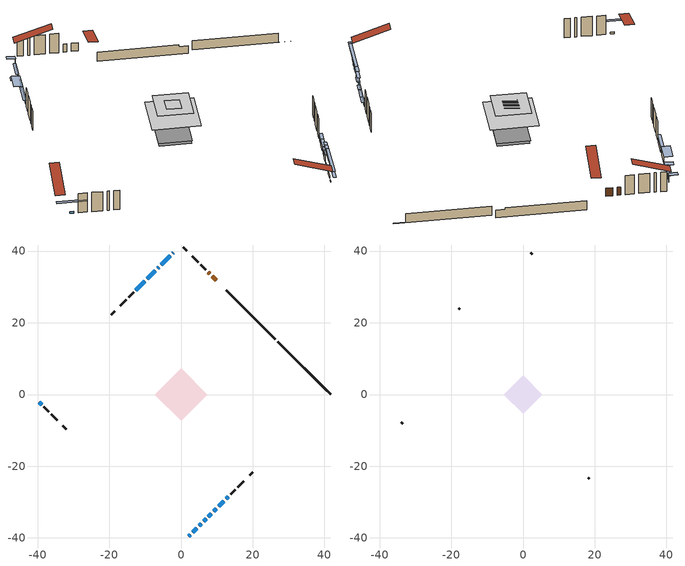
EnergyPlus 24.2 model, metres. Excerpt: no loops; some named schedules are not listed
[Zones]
conditioned space
 floor outside (Floor1 construction): -0.63,0 0,0.63 0.63,0 0,-0.63 z1.31
 floor outside (Floor2 construction): -1.37,0 0,1.37 1.37,0 0,-1.37 z1.31
 floor adiabatic (AdiabaticFloorConstruction): -7.37,0 0,7.37 7.37,0 0,-7.37 z3.75
 floor foundation (Slab1 construction): -5.07,0 0,5.07 5.07,0 0,-5.07 z-1
 floor foundation (Slab1 construction 1): -4.88,0 0,4.88 4.88,0 0,-4.88 z-1.71
 wall outside (AdiabaticWallConstruction 1): 9.8,31.89 8.73,32.96 / 8.07,33.62 7.54,34.15 z1.31:3.34
 wall outside (AdiabaticWallConstruction): -2.16,39.53 -2.36,39.33 / 7.66,-34.03 8.45,-33.24 z1.31:2.94; 2.16,-39.53 2.56,-39.13 / -6.15,35.54 -6.55,35.14 z1.31:1.59; -3.02,38.67 -5.49,36.2 / 5.11,-36.58 5.72,-35.98 z1.31:2.01; 3.21,-38.48 4.45,-37.24 z1.31:2.02; -39.53,-2.16 -38.9,-2.8 / 6.37,-35.32 7,-34.69 z1.31:1.76; -7.2,34.49 -9.45,32.24 z1.31:2.81; 9.1,-32.59 9.81,-31.88 z1.31:2.31; -10.1,31.59 -12.57,29.12 z1.31:2.17; 10.47,-31.22 11.92,-29.78 z1.31:2.32; 12.57,-29.12 13.15,-28.54 z1.31:2.11
 wall outside (Wall1 construction): 13.81,-27.88 15.16,-26.53 / -38.24,-3.45 -36.89,-4.8 / -13.23,28.46 -14.58,27.11 / 6.88,34.81 5.53,36.16 z1.31:6.19
 wall outside (Wall2 construction): 15.82,-25.88 17.49,-24.2 / -36.23,-5.46 -34.55,-7.14 / -15.24,26.45 -16.92,24.77 / 4.88,36.82 3.2,38.49 z1.31:6.19
 wall outside (Wall5 construction): 19.12,-22.57 20.03,-21.66 / -32.93,-8.76 -32.01,-9.68 / -18.54,23.15 -19.46,22.23 / 1.57,40.12 0.66,41.03 z1.31:6.19
 wall foundation (FoundationWall1 construction): 26.95,14.75,-1 26.95,14.75,1.31 39.83,1.86,1.31 39.83,1.86,-0.9 41.69,0,-0.9 41.69,0,-1
 wall foundation (FoundationWall2 construction): 12.62,29.07,-1.71 12.62,29.07,0.59 24.92,16.77,0.59 24.92,16.77,0.18 26.29,15.4,0.18 26.29,15.4,-1.71
 window (WindowConstruction 5): -2.16,39.53 -2.36,39.33 z1.31:2.93
 window (WindowConstruction 13): 2.16,-39.53 2.56,-39.13 z1.31:1.59
 window (WindowConstruction 8): -3.02,38.67 -5.49,36.2 z1.31:2.01
 window (WindowConstruction 9): 3.22,-38.48 4.45,-37.24 z1.31:2.01
 window (WindowConstruction 10): 5.11,-36.58 5.71,-35.98 z1.31:2.01
 window (WindowConstruction 11): -39.53,-2.16 -38.9,-2.79 z1.31:1.76
 window (WindowConstruction 12): 6.37,-35.32 7,-34.69 z1.31:1.76
 window (WindowConstruction 6): -6.15,35.54 -6.54,35.15 z1.31:1.59
 window (WindowConstruction 7): 7.66,-34.03 8.45,-33.25 z1.31:2.93
 window (WindowConstruction): -7.2,34.49 -9.45,32.24 z1.31:2.81
 window (WindowConstruction 1): 9.1,-32.59 9.81,-31.88 z1.31:2.31
 window (WindowConstruction 2): -10.1,31.59 -12.57,29.12 z1.31:2.17
 window (WindowConstruction 3): 10.47,-31.22 11.92,-29.78 z1.31:2.32
 window (WindowConstruction 4): 12.57,-29.12 13.15,-28.54 z1.31:2.11
 door (Door): 9.8,31.89 8.73,32.96 z1.31:3.34
 door (Door 1): 8.07,33.62 7.54,34.15 z1.31:3.34
 ceiling adiabatic (AdiabaticFloorConstruction): 0,-7.37 7.37,0 0,7.37 -7.37,0 z3.75
attic - vented
 floor to conditioned space (Floor3 construction Reversed): -2.24,0 0,2.24 2.24,0 0,-2.24 z6.19
 floor to conditioned space (Floor4 construction Reversed): -5.43,0 0,5.43 5.43,0 0,-5.43 z6.19
 wall outside (Wall3 construction): 18.15,-23.54 18.46,-23.23 / -33.9,-7.79 -33.59,-8.1 / -17.57,24.12 -17.88,23.81 / 2.54,39.15 2.23,39.46 z1.31:6.19
 roof outside (Roof1 construction): 1.51,-40.18,6.19 -4.21,-34.46,8.88 -5.72,-35.97,8.88 0,-41.69,6.19; -40.18,-1.51,6.19 -34.46,4.21,8.88 -35.97,5.72,8.88 -41.69,0,6.19; -1.51,40.18,6.19 4.21,34.46,8.88 5.72,35.97,8.88 0,41.69,6.19; 10.45,31.24,6.19 4.73,25.51,8.88 6.24,24.01,8.88 11.96,29.73,6.19
shading: -2.6,39.09 -1.92,39.77 -3.25,41.1 -3.93,40.42 z3.28; 4.88,-36.81 -0.15,-41.85 0.28,-42.28 5.31,-37.24 z4.87; -5.69,36 -2.82,38.87 -3.23,39.28 -6.1,36.41 z2.29; 6.84,-34.85 0.83,-40.86 1.26,-41.29 7.27,-35.29 z5.39; 7.95,-33.74 2.87,-38.82 3.31,-39.25 8.38,-34.17 z5.17; -36.92,-4.77 -41.51,-0.18 -41.94,-0.62 -37.35,-5.21 z4.56; 9.13,-32.56 4.24,-37.45 4.67,-37.88 9.56,-32.99 z4.77; -6.79,34.9 -5.91,35.78 -7.24,37.11 -8.12,36.23 z1.93; 8.68,-33.01 7.42,-34.27 7.86,-34.7 9.11,-33.44 z3.26; -9.69,32 -6.96,34.73 -8.29,36.06 -11.02,33.33 z3.15; 10.04,-31.65 8.87,-32.82 9.3,-33.25 10.47,-32.08 z2.64; -13.06,28.63 -9.62,32.07 -10.05,32.5 -13.49,29.06 z2.86; 12.16,-29.53 10.22,-31.47 10.65,-31.9 12.59,-29.96 z2.67; 13.58,-28.11 12.14,-29.55 12.57,-29.98 14.01,-28.54 z2.72
[Building]
Building 1: Terrain=Suburbs
[Site:Location]
Lethbridge CDA_AB: Latitude {deg}=49.7; Longitude {deg}=-112.77; Time Zone {hr}=-7; Elevation {m}=910; Keep Site Location Information=Yes
[Site:GroundTemperature:Shallow]
2.17017, 0.159738, -0.00126401, 0.952787, 4.78277, 8.59492, 11.8998, 13.9934, 14.1713, 12.4685, 9.24786, 5.55266
[Site:WaterMainsTemperature]
Calculation Method=Schedule; Temperature Schedule=mains temperature schedule
[Material] Roughness=Rough; Thermal Absorptance=0.9
Name | Thickness {m} | Conductivity {W/m-K} | Density {kg/m3} | Specific Heat {J/kg-K} | Solar Absorptance | Visible Absorptance
asphalt or fiberglass shingles | 0.00635 | 0.162714 | 1121.4 | 1465.45 | 0.4 | 0.4
ceiling loosefill ins | 0.0846667 | 0.0480833 | 16.02 | 1046.75 | 0.7 | 0.7
ceiling stud and cavity | 0.1397 | 0.0941129 | 65.682 | 1177.47 | 0.7 | 0.7
ceiling stud and cavity 1 | 0.1397 | 0.0932282 | 65.682 | 1177.47 | 0.7 | 0.7
concrete 4.0 in. | 0.1016 | 1.803125 | 2242.8 | 837.4 | 0.7 | 0.7
concrete 8.0 in. | 0.2032 | 1.803125 | 2242.8 | 837.4 | 0.7 | 0.7
door material | 0.04445 | 0.327969 | 512.64 | 1214.23 | 0.7 | 0.7
exterior vertical ins | 0.0454343 | 0.029427 | 32.04 | 1214.23 | 0.7 | 0.7
floor covering | 0.0127 | 0.0433444 | 54.468 | 1339.84 | 0.6 | 0.6
floor rigid ins; wall rigid ins | 0.051816 | 0.029427 | 32.04 | 1214.23 | 0.7 | 0.7
floor rigid ins 1; wall rigid ins 1 | 0.512978 | 0.029427 | 32.04 | 1214.23 | 0.7 | 0.7
floor stud and cavity | 0.1397 | 0.719962 | 92.3553 | 1139.71 | 0.7 | 0.7
floor stud and cavity 1 | 0.1397 | 0.252509 | 92.3553 | 1139.71 | 0.7 | 0.7
floor stud and cavity 2 | 0.1397 | 1.75129 | 37.0049 | 1207.88 | 0.7 | 0.7
furniture material conditioned space 1 | 0.1524 | 0.115458 | 640.8 | 1214.23 | 0.6 | 0.6
gypsum board | 0.0127 | 0.160291 | 801 | 837.4 | 0.6 | 0.6
gypsum board 1 | 0.0127 | 0.160291 | 801 | 837.4 | 0.7 | 0.7
osb sheathing 0.5 in. | 0.0127 | 0.115458 | 512.64 | 1214.23 | 0.7 | 0.7
osb sheathing 0.75 in. | 0.01905 | 0.115458 | 512.64 | 1214.23 | 0.7 | 0.7
wall stud and cavity | 0.1397 | 0.208241 | 139.0536 | 1170.24 | 0.7 | 0.7
wall stud and cavity 1 | 0.1397 | 0.221002 | 139.0536 | 1170.24 | 0.7 | 0.7
wall stud and cavity 2 | 0.0889 | 6.9971 | 50.32683 | 1063.81 | 0.6 | 0.6
wall stud and cavity 3 | 0.1397 | 0.197623 | 139.0536 | 1170.24 | 0.7 | 0.7
wall stud and cavity 4 | 0.0889 | 0.380278 | 52.3479 | 1209.89 | 0.7 | 0.7
wall stud and cavity 5 | 0.0889 | 0.391764 | 83.0341 | 1211.67 | 0.7 | 0.7
wood siding | 0.0254 | 0.102417 | 544.68 | 1172.36 | 0.4 | 0.4
wood siding 1 | 0.00254 | 0.102417 | 544.68 | 1172.36 | 0.4 | 0.4
wood siding 2; wood siding 3 | 0.0254 | 0.102417 | 544.68 | 1172.36 | 0.7 | 0.7
[WindowMaterial:SimpleGlazingSystem]
Name | U-Factor {W/m2-K} | Solar Heat Gain Coefficient
WindowMaterial | 2.64708 | 0.7
WindowMaterial 1 | 2.66525 | 0.57
WindowMaterial 10 | 2.90941 | 0.57
WindowMaterial 2 | 2.66412 | 0.59
WindowMaterial 3 | 2.72998 | 0.61
WindowMaterial 4 | 2.66639 | 0.53
WindowMaterial 5 | 3.08145 | 0.52
WindowMaterial 6 | 3.07691 | 0.47
WindowMaterial 7 | 2.765186 | 0.62
WindowMaterial 8 | 2.665821 | 0.57
WindowMaterial 9 | 2.66696 | 0.52
[Construction]
AdiabaticFloorConstruction: floor stud and cavity 2, floor rigid ins 1, osb sheathing 0.75 in., floor covering
AdiabaticWallConstruction: wood siding 2, wall rigid ins 1, wall stud and cavity 4, gypsum board
AdiabaticWallConstruction 1: wood siding 3, wall rigid ins 1, wall stud and cavity 4, gypsum board
Door; Door 1: door material
Floor1 construction: floor stud and cavity, floor rigid ins, osb sheathing 0.75 in., floor covering
Floor2 construction: floor stud and cavity 1, floor rigid ins, osb sheathing 0.75 in., floor covering
Floor3 construction Reversed: gypsum board, ceiling stud and cavity, ceiling loosefill ins
Floor4 construction Reversed: gypsum board, ceiling stud and cavity 1, ceiling loosefill ins
FoundationWall1 construction: concrete 8.0 in.
FoundationWall2 construction: concrete 8.0 in., gypsum board 1
furniture construction conditioned space 1: furniture material conditioned space 1
PartitionWallConstruction: gypsum board, wall stud and cavity 5, gypsum board
Roof1 construction: asphalt or fiberglass shingles
Slab1 construction; Slab1 construction 1: concrete 4.0 in.
Wall1 construction: wood siding, wall rigid ins, osb sheathing 0.5 in., wall stud and cavity, gypsum board
Wall2 construction: wood siding, wall rigid ins, osb sheathing 0.5 in., wall stud and cavity 1, gypsum board
Wall3 construction: wood siding 1, wall stud and cavity 2
Wall5 construction: wood siding, wall rigid ins, osb sheathing 0.5 in., wall stud and cavity 3, gypsum board
WindowConstruction: WindowMaterial
WindowConstruction 1: WindowMaterial 1
WindowConstruction 10: WindowMaterial 9
WindowConstruction 11; WindowConstruction 12: WindowMaterial 10
WindowConstruction 13; WindowConstruction 6: WindowMaterial 6
WindowConstruction 2: WindowMaterial 2
WindowConstruction 3: WindowMaterial 3
WindowConstruction 4: WindowMaterial 4
WindowConstruction 5: WindowMaterial 5
WindowConstruction 7: WindowMaterial 7
WindowConstruction 8; WindowConstruction 9: WindowMaterial 8
[Zone] Multiplier=1; Part of Total Floor Area=Yes
Name | Volume {m3}
attic - vented | 30.2277
conditioned space | 488.7
[Space]
Name | Zone | Volume {m3}
attic - vented 1 | attic - vented | 30.2277
conditioned space 1 | conditioned space | 488.7
[ZoneInfiltration:EffectiveLeakageArea]
infil attic - vented 1: Zone or Space=attic - vented 1; Schedule=Always On Discrete; Effective Air Leakage Area {cm2}=2510.18; Stack Coefficient=0.000526702; Wind Coefficient=1.55061e-05
[ZoneMixing]
whole house fan mix: Zone or Space=attic - vented; Schedule=Always On Continuous; Design Flow Rate Calculation Method=Flow/Zone; Design Flow Rate {m3/s}=0; Source Zone or Space=conditioned space
[SurfaceProperty:ExposedFoundationPerimeter] Exposed Perimeter Calculation Method=TotalExposedPerimeter
Name | Total Exposed Perimeter {m}
Slab1 | 20.854
Slab1 1 | 19.33
[InternalMass] Zone or ZoneList=conditioned space; Space or SpaceList=conditioned space 1
Name | Construction | Surface Area {m2}
furniture mass conditioned space 1 | furniture construction conditioned space 1 | 84.8677
partition wall mass | PartitionWallConstruction | 212.169
[Lights]
interior lighting: Zone or ZoneList or Space or SpaceList=conditioned space 1; Schedule=interior lighting schedule; Design Level Calculation Method=LightingLevel; Lighting Level {W}=343.2; Return Air Fraction=0; Fraction Radiant=0.6; Fraction Visible=0.2; Fraction Replaceable=1
[People]
occupants: Zone or ZoneList or Space or SpaceList=conditioned space 1; Number of People Schedule=occupants schedule; Number of People Calculation Method=People; Number of People=3; Fraction Radiant=0.314171; Sensible Heat Fraction=0.56303; Activity Level Schedule=occupants activity schedule; Carbon Dioxide Generation Rate {m3/s-W}=0; Enable ASHRAE 55 Comfort Warnings=No; Mean Radiant Temperature Calculation Type=EnclosureAveraged
[ElectricEquipment] Zone or ZoneList or Space or SpaceList=conditioned space 1; Design Level Calculation Method=EquipmentLevel
Name | Schedule | Design Level {W} | Fraction Latent | Fraction Radiant | Fraction Lost
clothes dryer | clothes dryer schedule | 140.772 | 0.015 | 0.081 | 0.85
clothes washer | clothes washer schedule | 32.1985 | 0.03 | 0.162 | 0.7
cooking range | cooking range schedule | 215.147 | 0.08 | 0.432 | 0.2
dishwasher | dishwasher schedule | 66.8632 | 0.3 | 0.18 | 0.4
fridge | fridge schedule | 72.9452 | 0 | 0.6 | 0
mech vent bath fan 0 | mech vent bath fan 0 schedule | 25.1 | 0 | 0 | 1
mech vent bath fan 1 | mech vent bath fan 1 schedule | 25.1 | 0 | 0 | 1
mech vent house fan | mech vent house fan schedule | 0 | 0 | 0 | 1
mech vent house fan cfis | mech vent house fan cfis schedule | 0 | 0 | 0 | 0
misc plug loads | misc plug loads schedule | 494.7 | 0.045 | 0.513 | 0.1
whole house fan | Always On Discrete | 0 | 0 | 0 | 1
[OtherEquipment] Zone or ZoneList or Space or SpaceList=conditioned space 1; Design Level Calculation Method=EquipmentLevel
Name | Fuel Type | Schedule | Design Level {W} | Fraction Latent | Fraction Radiant | Fraction Lost
clothes dryer 1 | Electricity | clothes dryer schedule | 0 | 0.015 | 0.081 | 0.85
cooking range 1 | Electricity | cooking range schedule | 0 | 0.08 | 0.432 | 0.2
general water use latent | None | general water use schedule | 62.594 | 1 | 0 | 0
general water use sensible | None | general water use schedule | -61.6891 | 0 | 0.6 | 0
mech vent house fan latent load | None | Always On Discrete | 0 | 1 | 0 | 0
mech vent house fan sensible load | None | Always On Discrete | 0 | 0 | 0 | 0
water heater energy adjustment1 | NaturalGas | Always On Discrete | 0.01 | 0 | 0 | 1
[ZoneInfiltration:DesignFlowRate] Zone or ZoneList or Space or SpaceList=conditioned space 1; Schedule=Always On Discrete; Design Flow Rate Calculation Method=Flow/Zone; Design Flow Rate {m3/s}=0
infil flow; natural vent flow; whole house fan flow
[Foundation:Kiva] Initial Indoor Air Temperature {C}=18; Wall Depth Below Slab {m}=0.2032
Name | Wall Height Above Grade {m} | Custom Block Material Name 1 | Custom Block Depth 1 {m} | Custom Block X Position 1 {m} | Custom Block Z Position 1 {m}
Foundation Kiva 1 | 1.31
Foundation Kiva 2 | 0.590001 | exterior vertical ins | 2.29999 | 0.2159 | 0
[Foundation:Kiva:Settings]
Soil Conductivity {W/m-K}=0.849921; Soil Density {kg/m3}=1842.3; Soil Specific Heat {J/kg-K}=418.7; Ground Solar Absorptivity=0.9; Ground Thermal Absorptivity=0.9; Ground Surface Roughness {m}=0.03; Far-Field Width {m}=40; Deep-Ground Boundary Condition=ZeroFlux; Deep-Ground Depth {m}=40; Minimum Cell Dimension {m}=0.2; Maximum Cell Growth Coefficient=3; Simulation Timestep=Timestep
[Exterior:Lights]
exterior lighting: Schedule=exterior lighting schedule; Design Level {W}=75.6
[Schedule:Constant]
Name | Hourly Value
Always On Continuous; mech vent house fan schedule; mech vent house fan cfis schedule; Always On Discrete | 1
occupants activity schedule | 117.228
fridge schedule | 0
[Schedule:Week:Daily]
interior lighting schedule Week Rule - Jan1-Jan27: interior lighting schedule day, interior lighting schedule day, interior lighting schedule day, interior lighting schedule day, interior lighting schedule day, interior lighting schedule day, interior lighting schedule day, interior lighting schedule default day, interior lighting schedule default day, interior lighting schedule default day, interior lighting schedule default day, interior lighting schedule default day
interior lighting schedule Week Rule - Jan28-Feb3: interior lighting schedule day, interior lighting schedule day, interior lighting schedule day, interior lighting schedule day, interior lighting schedule day 1, interior lighting schedule day 1, interior lighting schedule day 1, interior lighting schedule default day, interior lighting schedule default day, interior lighting schedule default day, interior lighting schedule default day, interior lighting schedule default day
interior lighting schedule Week Rule - Feb4-Feb24: interior lighting schedule day 1, interior lighting schedule day 1, interior lighting schedule day 1, interior lighting schedule day 1, interior lighting schedule day 1, interior lighting schedule day 1, interior lighting schedule day 1, interior lighting schedule default day, interior lighting schedule default day, interior lighting schedule default day, interior lighting schedule default day, interior lighting schedule default day
interior lighting schedule Week Rule - Feb25-Mar3: interior lighting schedule day 1, interior lighting schedule day 1, interior lighting schedule day 1, interior lighting schedule day 1, interior lighting schedule day 2, interior lighting schedule day 2, interior lighting schedule day 2, interior lighting schedule default day, interior lighting schedule default day, interior lighting schedule default day, interior lighting schedule default day, interior lighting schedule default day
interior lighting schedule Week Rule - Mar4-Mar31: interior lighting schedule day 2, interior lighting schedule day 2, interior lighting schedule day 2, interior lighting schedule day 2, interior lighting schedule day 2, interior lighting schedule day 2, interior lighting schedule day 2, interior lighting schedule default day, interior lighting schedule default day, interior lighting schedule default day, interior lighting schedule default day, interior lighting schedule default day
interior lighting schedule Week Rule - Apr1-Apr28: interior lighting schedule day 3, interior lighting schedule day 3, interior lighting schedule day 3, interior lighting schedule day 3, interior lighting schedule day 3, interior lighting schedule day 3, interior lighting schedule day 3, interior lighting schedule default day, interior lighting schedule default day, interior lighting schedule default day, interior lighting schedule default day, interior lighting schedule default day
interior lighting schedule Week Rule - Apr29-May5: interior lighting schedule day 3, interior lighting schedule day 3, interior lighting schedule day 4, interior lighting schedule day 4, interior lighting schedule day 4, interior lighting schedule day 4, interior lighting schedule day 4, interior lighting schedule default day, interior lighting schedule default day, interior lighting schedule default day, interior lighting schedule default day, interior lighting schedule default day
interior lighting schedule Week Rule - May6-May26: interior lighting schedule day 4, interior lighting schedule day 4, interior lighting schedule day 4, interior lighting schedule day 4, interior lighting schedule day 4, interior lighting schedule day 4, interior lighting schedule day 4, interior lighting schedule default day, interior lighting schedule default day, interior lighting schedule default day, interior lighting schedule default day, interior lighting schedule default day
interior lighting schedule Week Rule - May27-Jun2: interior lighting schedule day 4, interior lighting schedule day 4, interior lighting schedule day 4, interior lighting schedule day 4, interior lighting schedule day 4, interior lighting schedule day 5, interior lighting schedule day 5, interior lighting schedule default day, interior lighting schedule default day, interior lighting schedule default day, interior lighting schedule default day, interior lighting schedule default day
interior lighting schedule Week Rule - Jun3-Jun30: interior lighting schedule day 5, interior lighting schedule day 5, interior lighting schedule day 5, interior lighting schedule day 5, interior lighting schedule day 5, interior lighting schedule day 5, interior lighting schedule day 5, interior lighting schedule default day, interior lighting schedule default day, interior lighting schedule default day, interior lighting schedule default day, interior lighting schedule default day
interior lighting schedule Week Rule - Jul1-Jul28: interior lighting schedule day 6, interior lighting schedule day 6, interior lighting schedule day 6, interior lighting schedule day 6, interior lighting schedule day 6, interior lighting schedule day 6, interior lighting schedule day 6, interior lighting schedule default day, interior lighting schedule default day, interior lighting schedule default day, interior lighting schedule default day, interior lighting schedule default day
interior lighting schedule Week Rule - Jul29-Aug4: interior lighting schedule day 6, interior lighting schedule day 6, interior lighting schedule day 6, interior lighting schedule day 7, interior lighting schedule day 7, interior lighting schedule day 7, interior lighting schedule day 7, interior lighting schedule default day, interior lighting schedule default day, interior lighting schedule default day, interior lighting schedule default day, interior lighting schedule default day
interior lighting schedule Week Rule - Aug5-Aug25: interior lighting schedule day 7, interior lighting schedule day 7, interior lighting schedule day 7, interior lighting schedule day 7, interior lighting schedule day 7, interior lighting schedule day 7, interior lighting schedule day 7, interior lighting schedule default day, interior lighting schedule default day, interior lighting schedule default day, interior lighting schedule default day, interior lighting schedule default day
interior lighting schedule Week Rule - Aug26-Sep1: interior lighting schedule day 7, interior lighting schedule day 7, interior lighting schedule day 7, interior lighting schedule day 7, interior lighting schedule day 7, interior lighting schedule day 7, interior lighting schedule day 8, interior lighting schedule default day, interior lighting schedule default day, interior lighting schedule default day, interior lighting schedule default day, interior lighting schedule default day
interior lighting schedule Week Rule - Sep2-Sep29: interior lighting schedule day 8, interior lighting schedule day 8, interior lighting schedule day 8, interior lighting schedule day 8, interior lighting schedule day 8, interior lighting schedule day 8, interior lighting schedule day 8, interior lighting schedule default day, interior lighting schedule default day, interior lighting schedule default day, interior lighting schedule default day, interior lighting schedule default day
interior lighting schedule Week Rule - Sep30-Oct6: interior lighting schedule day 8, interior lighting schedule day 9, interior lighting schedule day 9, interior lighting schedule day 9, interior lighting schedule day 9, interior lighting schedule day 9, interior lighting schedule day 9, interior lighting schedule default day, interior lighting schedule default day, interior lighting schedule default day, interior lighting schedule default day, interior lighting schedule default day
interior lighting schedule Week Rule - Oct7-Oct27: interior lighting schedule day 9, interior lighting schedule day 9, interior lighting schedule day 9, interior lighting schedule day 9, interior lighting schedule day 9, interior lighting schedule day 9, interior lighting schedule day 9, interior lighting schedule default day, interior lighting schedule default day, interior lighting schedule default day, interior lighting schedule default day, interior lighting schedule default day
interior lighting schedule Week Rule - Oct28-Nov3: interior lighting schedule day 9, interior lighting schedule day 9, interior lighting schedule day 9, interior lighting schedule day 9, interior lighting schedule day 10, interior lighting schedule day 10, interior lighting schedule day 10, interior lighting schedule default day, interior lighting schedule default day, interior lighting schedule default day, interior lighting schedule default day, interior lighting schedule default day
interior lighting schedule Week Rule - Nov4-Nov24: interior lighting schedule day 10, interior lighting schedule day 10, interior lighting schedule day 10, interior lighting schedule day 10, interior lighting schedule day 10, interior lighting schedule day 10, interior lighting schedule day 10, interior lighting schedule default day, interior lighting schedule default day, interior lighting schedule default day, interior lighting schedule default day, interior lighting schedule default day
interior lighting schedule Week Rule - Nov25-Dec1: interior lighting schedule day 10, interior lighting schedule day 10, interior lighting schedule day 10, interior lighting schedule day 10, interior lighting schedule day 10, interior lighting schedule day 10, interior lighting schedule day 11, interior lighting schedule default day, interior lighting schedule default day, interior lighting schedule default day, interior lighting schedule default day, interior lighting schedule default day
interior lighting schedule Week Rule - Dec2-Dec31: interior lighting schedule day 11, interior lighting schedule day 11, interior lighting schedule day 11, interior lighting schedule day 11, interior lighting schedule day 11, interior lighting schedule day 11, interior lighting schedule day 11, interior lighting schedule default day, interior lighting schedule default day, interior lighting schedule default day, interior lighting schedule default day, interior lighting schedule default day
occupants schedule Week Rule - Jan1-Dec31: occupants schedule day, occupants schedule day, occupants schedule day, occupants schedule day, occupants schedule day, occupants schedule day, occupants schedule day, occupants schedule default day, occupants schedule default day, occupants schedule default day, occupants schedule default day, occupants schedule default day
clothes dryer schedule Week Rule - Jan1-Dec31: clothes dryer schedule day, clothes dryer schedule day, clothes dryer schedule day, clothes dryer schedule day, clothes dryer schedule day, clothes dryer schedule day, clothes dryer schedule day, clothes dryer schedule default day, clothes dryer schedule default day, clothes dryer schedule default day, clothes dryer schedule default day, clothes dryer schedule default day
clothes washer schedule Week Rule - Jan1-Dec31: clothes washer schedule day, clothes washer schedule day, clothes washer schedule day, clothes washer schedule day, clothes washer schedule day, clothes washer schedule day, clothes washer schedule day, clothes washer schedule default day, clothes washer schedule default day, clothes washer schedule default day, clothes washer schedule default day, clothes washer schedule default day
cooking range schedule Week Rule - Jan1-Dec31: cooking range schedule day, cooking range schedule day, cooking range schedule day, cooking range schedule day, cooking range schedule day, cooking range schedule day, cooking range schedule day, cooking range schedule default day, cooking range schedule default day, cooking range schedule default day, cooking range schedule default day, cooking range schedule default day
dishwasher schedule Week Rule - Jan1-Dec31: dishwasher schedule day, dishwasher schedule day, dishwasher schedule day, dishwasher schedule day, dishwasher schedule day, dishwasher schedule day, dishwasher schedule day, dishwasher schedule default day, dishwasher schedule default day, dishwasher schedule default day, dishwasher schedule default day, dishwasher schedule default day
mech vent bath fan 0 schedule Week Rule - Jan1-Dec31: mech vent bath fan 0 schedule day, mech vent bath fan 0 schedule day, mech vent bath fan 0 schedule day, mech vent bath fan 0 schedule day, mech vent bath fan 0 schedule day, mech vent bath fan 0 schedule day, mech vent bath fan 0 schedule day, mech vent bath fan 0 schedule default day, mech vent bath fan 0 schedule default day, mech vent bath fan 0 schedule default day, mech vent bath fan 0 schedule default day, mech vent bath fan 0 schedule default day
mech vent bath fan 1 schedule Week Rule - Jan1-Dec31: mech vent bath fan 1 schedule day, mech vent bath fan 1 schedule day, mech vent bath fan 1 schedule day, mech vent bath fan 1 schedule day, mech vent bath fan 1 schedule day, mech vent bath fan 1 schedule day, mech vent bath fan 1 schedule day, mech vent bath fan 1 schedule default day, mech vent bath fan 1 schedule default day, mech vent bath fan 1 schedule default day, mech vent bath fan 1 schedule default day, mech vent bath fan 1 schedule default day
misc plug loads schedule Week Rule - Jan1-Dec31: misc plug loads schedule day, misc plug loads schedule day, misc plug loads schedule day, misc plug loads schedule day, misc plug loads schedule day, misc plug loads schedule day, misc plug loads schedule day, misc plug loads schedule default day, misc plug loads schedule default day, misc plug loads schedule default day, misc plug loads schedule default day, misc plug loads schedule default day
general water use schedule Week Rule - Jan1-Dec31: general water use schedule day, general water use schedule day, general water use schedule day, general water use schedule day, general water use schedule day, general water use schedule day, general water use schedule day, general water use schedule default day, general water use schedule default day, general water use schedule default day, general water use schedule default day, general water use schedule default day
exterior lighting schedule Week Rule - Jan1-Jan27: exterior lighting schedule day, exterior lighting schedule day, exterior lighting schedule day, exterior lighting schedule day, exterior lighting schedule day, exterior lighting schedule day, exterior lighting schedule day, exterior lighting schedule default day, exterior lighting schedule default day, exterior lighting schedule default day, exterior lighting schedule default day, exterior lighting schedule default day
exterior lighting schedule Week Rule - Jan28-Feb3: exterior lighting schedule day, exterior lighting schedule day, exterior lighting schedule day, exterior lighting schedule day, exterior lighting schedule day 1, exterior lighting schedule day 1, exterior lighting schedule day 1, exterior lighting schedule default day, exterior lighting schedule default day, exterior lighting schedule default day, exterior lighting schedule default day, exterior lighting schedule default day
exterior lighting schedule Week Rule - Feb4-Feb24: exterior lighting schedule day 1, exterior lighting schedule day 1, exterior lighting schedule day 1, exterior lighting schedule day 1, exterior lighting schedule day 1, exterior lighting schedule day 1, exterior lighting schedule day 1, exterior lighting schedule default day, exterior lighting schedule default day, exterior lighting schedule default day, exterior lighting schedule default day, exterior lighting schedule default day
exterior lighting schedule Week Rule - Feb25-Mar3: exterior lighting schedule day 1, exterior lighting schedule day 1, exterior lighting schedule day 1, exterior lighting schedule day 1, exterior lighting schedule day 2, exterior lighting schedule day 2, exterior lighting schedule day 2, exterior lighting schedule default day, exterior lighting schedule default day, exterior lighting schedule default day, exterior lighting schedule default day, exterior lighting schedule default day
exterior lighting schedule Week Rule - Mar4-Mar31: exterior lighting schedule day 2, exterior lighting schedule day 2, exterior lighting schedule day 2, exterior lighting schedule day 2, exterior lighting schedule day 2, exterior lighting schedule day 2, exterior lighting schedule day 2, exterior lighting schedule default day, exterior lighting schedule default day, exterior lighting schedule default day, exterior lighting schedule default day, exterior lighting schedule default day
exterior lighting schedule Week Rule - Apr1-Apr28: exterior lighting schedule day 3, exterior lighting schedule day 3, exterior lighting schedule day 3, exterior lighting schedule day 3, exterior lighting schedule day 3, exterior lighting schedule day 3, exterior lighting schedule day 3, exterior lighting schedule default day, exterior lighting schedule default day, exterior lighting schedule default day, exterior lighting schedule default day, exterior lighting schedule default day
exterior lighting schedule Week Rule - Apr29-May5: exterior lighting schedule day 3, exterior lighting schedule day 3, exterior lighting schedule day 4, exterior lighting schedule day 4, exterior lighting schedule day 4, exterior lighting schedule day 4, exterior lighting schedule day 4, exterior lighting schedule default day, exterior lighting schedule default day, exterior lighting schedule default day, exterior lighting schedule default day, exterior lighting schedule default day
exterior lighting schedule Week Rule - May6-May26: exterior lighting schedule day 4, exterior lighting schedule day 4, exterior lighting schedule day 4, exterior lighting schedule day 4, exterior lighting schedule day 4, exterior lighting schedule day 4, exterior lighting schedule day 4, exterior lighting schedule default day, exterior lighting schedule default day, exterior lighting schedule default day, exterior lighting schedule default day, exterior lighting schedule default day
exterior lighting schedule Week Rule - May27-Jun2: exterior lighting schedule day 4, exterior lighting schedule day 4, exterior lighting schedule day 4, exterior lighting schedule day 4, exterior lighting schedule day 4, exterior lighting schedule day 5, exterior lighting schedule day 5, exterior lighting schedule default day, exterior lighting schedule default day, exterior lighting schedule default day, exterior lighting schedule default day, exterior lighting schedule default day
exterior lighting schedule Week Rule - Jun3-Jun30: exterior lighting schedule day 5, exterior lighting schedule day 5, exterior lighting schedule day 5, exterior lighting schedule day 5, exterior lighting schedule day 5, exterior lighting schedule day 5, exterior lighting schedule day 5, exterior lighting schedule default day, exterior lighting schedule default day, exterior lighting schedule default day, exterior lighting schedule default day, exterior lighting schedule default day
exterior lighting schedule Week Rule - Jul1-Jul28: exterior lighting schedule day 6, exterior lighting schedule day 6, exterior lighting schedule day 6, exterior lighting schedule day 6, exterior lighting schedule day 6, exterior lighting schedule day 6, exterior lighting schedule day 6, exterior lighting schedule default day, exterior lighting schedule default day, exterior lighting schedule default day, exterior lighting schedule default day, exterior lighting schedule default day
exterior lighting schedule Week Rule - Jul29-Aug4: exterior lighting schedule day 6, exterior lighting schedule day 6, exterior lighting schedule day 6, exterior lighting schedule day 7, exterior lighting schedule day 7, exterior lighting schedule day 7, exterior lighting schedule day 7, exterior lighting schedule default day, exterior lighting schedule default day, exterior lighting schedule default day, exterior lighting schedule default day, exterior lighting schedule default day
exterior lighting schedule Week Rule - Aug5-Aug25: exterior lighting schedule day 7, exterior lighting schedule day 7, exterior lighting schedule day 7, exterior lighting schedule day 7, exterior lighting schedule day 7, exterior lighting schedule day 7, exterior lighting schedule day 7, exterior lighting schedule default day, exterior lighting schedule default day, exterior lighting schedule default day, exterior lighting schedule default day, exterior lighting schedule default day
exterior lighting schedule Week Rule - Aug26-Sep1: exterior lighting schedule day 7, exterior lighting schedule day 7, exterior lighting schedule day 7, exterior lighting schedule day 7, exterior lighting schedule day 7, exterior lighting schedule day 7, exterior lighting schedule day 8, exterior lighting schedule default day, exterior lighting schedule default day, exterior lighting schedule default day, exterior lighting schedule default day, exterior lighting schedule default day
[Schedule:Year]
interior lighting schedule: interior lighting schedule Week Rule - Jan1-Jan27, 1, 1, 1, 27, interior lighting schedule Week Rule - Jan28-Feb3, 1, 28, 2, 3, interior lighting schedule Week Rule - Feb4-Feb24, 2, 4, 2, 24, interior lighting schedule Week Rule - Feb25-Mar3, 2, 25, 3, 3, interior lighting schedule Week Rule - Mar4-Mar31, 3, 4, 3, 31, interior lighting schedule Week Rule - Apr1-Apr28, 4, 1, 4, 28, interior lighting schedule Week Rule - Apr29-May5, 4, 29, 5, 5, interior lighting schedule Week Rule - May6-May26, 5, 6, 5, 26, interior lighting schedule Week Rule - May27-Jun2, 5, 27, 6, 2, interior lighting schedule Week Rule - Jun3-Jun30, 6, 3, 6, 30, interior lighting schedule Week Rule - Jul1-Jul28, 7, 1, 7, 28, interior lighting schedule Week Rule - Jul29-Aug4, 7, 29, 8, 4, interior lighting schedule Week Rule - Aug5-Aug25, 8, 5, 8, 25, interior lighting schedule Week Rule - Aug26-Sep1, 8, 26, 9, 1, interior lighting schedule Week Rule - Sep2-Sep29, 9, 2, 9, 29, interior lighting schedule Week Rule - Sep30-Oct6, 9, 30, 10, 6, interior lighting schedule Week Rule - Oct7-Oct27, 10, 7, 10, 27, interior lighting schedule Week Rule - Oct28-Nov3, 10, 28, 11, 3, interior lighting schedule Week Rule - Nov4-Nov24, 11, 4, 11, 24, interior lighting schedule Week Rule - Nov25-Dec1, 11, 25, 12, 1, interior lighting schedule Week Rule - Dec2-Dec31, 12, 2, 12, 31
occupants schedule: occupants schedule Week Rule - Jan1-Dec31, 1, 1, 12, 31
clothes dryer schedule: clothes dryer schedule Week Rule - Jan1-Dec31, 1, 1, 12, 31
clothes washer schedule: clothes washer schedule Week Rule - Jan1-Dec31, 1, 1, 12, 31
cooking range schedule: cooking range schedule Week Rule - Jan1-Dec31, 1, 1, 12, 31
dishwasher schedule: dishwasher schedule Week Rule - Jan1-Dec31, 1, 1, 12, 31
mech vent bath fan 0 schedule: mech vent bath fan 0 schedule Week Rule - Jan1-Dec31, 1, 1, 12, 31
mech vent bath fan 1 schedule: mech vent bath fan 1 schedule Week Rule - Jan1-Dec31, 1, 1, 12, 31
misc plug loads schedule: misc plug loads schedule Week Rule - Jan1-Dec31, 1, 1, 12, 31
general water use schedule: general water use schedule Week Rule - Jan1-Dec31, 1, 1, 12, 31
exterior lighting schedule: exterior lighting schedule Week Rule - Jan1-Jan27, 1, 1, 1, 27, exterior lighting schedule Week Rule - Jan28-Feb3, 1, 28, 2, 3, exterior lighting schedule Week Rule - Feb4-Feb24, 2, 4, 2, 24, exterior lighting schedule Week Rule - Feb25-Mar3, 2, 25, 3, 3, exterior lighting schedule Week Rule - Mar4-Mar31, 3, 4, 3, 31, exterior lighting schedule Week Rule - Apr1-Apr28, 4, 1, 4, 28, exterior lighting schedule Week Rule - Apr29-May5, 4, 29, 5, 5, exterior lighting schedule Week Rule - May6-May26, 5, 6, 5, 26, exterior lighting schedule Week Rule - May27-Jun2, 5, 27, 6, 2, exterior lighting schedule Week Rule - Jun3-Jun30, 6, 3, 6, 30, exterior lighting schedule Week Rule - Jul1-Jul28, 7, 1, 7, 28, exterior lighting schedule Week Rule - Jul29-Aug4, 7, 29, 8, 4, exterior lighting schedule Week Rule - Aug5-Aug25, 8, 5, 8, 25, exterior lighting schedule Week Rule - Aug26-Sep1, 8, 26, 9, 1, exterior lighting schedule Week Rule - Sep2-Sep29, 9, 2, 9, 29, exterior lighting schedule Week Rule - Sep30-Oct6, 9, 30, 10, 6, exterior lighting schedule Week Rule - Oct7-Oct27, 10, 7, 10, 27, exterior lighting schedule Week Rule - Oct28-Nov3, 10, 28, 11, 3, exterior lighting schedule Week Rule - Nov4-Nov24, 11, 4, 11, 24, exterior lighting schedule Week Rule - Nov25-Dec1, 11, 25, 12, 1, exterior lighting schedule Week Rule - Dec2-Dec31, 12, 2, 12, 31
[Schedule:Compact]
mains temperature schedule: Through: 01/01, For: AllDays, Until: 24:00, 6.68667, Through: 01/02, For: AllDays, Until: 24:00, 6.61944, Through: 01/03, For: AllDays, Until: 24:00, 6.55333, Through: 01/04, For: AllDays, Until: 24:00, 6.48778, Through: 01/05, For: AllDays, Until: 24:00, 6.42389, Through: 01/06, For: AllDays, Until: 24:00, 6.36111, Through: 01/07, For: AllDays, Until: 24:00, 6.29944, Through: 01/08, For: AllDays, Until: 24:00, 6.23889, Through: 01/09, For: AllDays, Until: 24:00, 6.17944, Through: 01/10, For: AllDays, Until: 24:00, 6.12111, Through: 01/11, For: AllDays, Until: 24:00, 6.06444, Through: 01/12, For: AllDays, Until: 24:00, 6.00833, Through: 01/13, For: AllDays, Until: 24:00, 5.95389, Through: 01/14, For: AllDays, Until: 24:00, 5.90111, Through: 01/15, For: AllDays, Until: 24:00, 5.84889, Through: 01/16, For: AllDays, Until: 24:00, 5.79833, Through: 01/17, For: AllDays, Until: 24:00, 5.74889, Through: 01/18, For: AllDays, Until: 24:00, 5.70111, Through: 01/19, For: AllDays, Until: 24:00, 5.65444, Through: 01/20, For: AllDays, Until: 24:00, 5.60944, Through: 01/21, For: AllDays, Until: 24:00, 5.56556, Through: 01/22, For: AllDays, Until: 24:00, 5.52333, Through: 01/23, For: AllDays, Until: 24:00, 5.48222, Through: 01/24, For: AllDays, Until: 24:00, 5.44222, Through: 01/25, For: AllDays, Until: 24:00, 5.40389, Through: 01/26, For: AllDays, Until: 24:00, 5.36722, Through: 01/27, For: AllDays, Until: 24:00, 5.33222, Through: 01/28, For: AllDays, Until: 24:00, 5.29833, Through: 01/29, For: AllDays, Until: 24:00, 5.26556, Through: 01/30, For: AllDays, Until: 24:00, 5.235, Through: 01/31, For: AllDays, Until: 24:00, 5.20556, Through: 02/01, For: AllDays, Until: 24:00, 5.17722, Through: 02/02, For: AllDays, Until: 24:00, 5.15111, Through: 02/03, For: AllDays, Until: 24:00, 5.12611, Through: 02/04, For: AllDays, Until: 24:00, 5.10278, Through: 02/05, For: AllDays, Until: 24:00, 5.08056, Through: 02/06, For: AllDays, Until: 24:00, 5.06, Through: 02/07, For: AllDays, Until: 24:00, 5.04167, Through: 02/08, For: AllDays, Until: 24:00, 5.02389, Through: 02/09, For: AllDays, Until: 24:00, 5.00833, Through: 02/10, For: AllDays, Until: 24:00, 4.99444, Through: 02/11, For: AllDays, Until: 24:00, 4.98167, Through: 02/12, For: AllDays, Until: 24:00, 4.97056, Through: 02/13, For: AllDays, Until: 24:00, 4.96111, Through: 02/14, For: AllDays, Until: 24:00, 4.95333, Through: 02/15, For: AllDays, Until: 24:00, 4.94667, Through: 02/16, For: AllDays, Until: 24:00, 4.94222, Through: 02/17, For: AllDays, Until: 24:00, 4.93889, Through: 02/18, For: AllDays, Until: 24:00, 4.93722, Through: 02/19, For: AllDays, Until: 24:00, 4.93722, Through: 02/20, For: AllDays, Until: 24:00, 4.93833, Through: 02/21, For: AllDays, Until: 24:00, 4.94167, Through: 02/22, For: AllDays, Until: 24:00, 4.94611, Through: 02/23, For: AllDays, Until: 24:00, 4.95278, Through: 02/24, For: AllDays, Until: 24:00, 4.96056, Through: 02/25, For: AllDays, Until: 24:00, 4.96944, Through: 02/26, For: AllDays, Until: 24:00, 4.98056, Through: 02/27, For: AllDays, Until: 24:00, 4.99333, Through: 02/28, For: AllDays, Until: 24:00, 5.00722, Through: 03/01, For: AllDays, Until: 24:00, 5.02278, Through: 03/02, For: AllDays, Until: 24:00, 5.04, Through: 03/03, For: AllDays, Until: 24:00, 5.05833, Through: 03/04, For: AllDays, Until: 24:00, 5.07889, Through: 03/05, For: AllDays, Until: 24:00, 5.10056, Through: 03/06, For: AllDays, Until: 24:00, 5.12389, Through: 03/07, For: AllDays, Until: 24:00, 5.14889, Through: 03/08, For: AllDays, Until: 24:00, 5.175, Through: 03/09, For: AllDays, Until: 24:00, 5.20278, Through: 03/10, For: AllDays, Until: 24:00, 5.23222, Through: 03/11, For: AllDays, Until: 24:00, 5.26278, Through: 03/12, For: AllDays, Until: 24:00, 5.29556, Through: 03/13, For: AllDays, Until: 24:00, 5.32889, Through: 03/14, For: AllDays, Until: 24:00, 5.36444, Through: 03/15, For: AllDays, Until: 24:00, 5.40111, Through: 03/16, For: AllDays, Until: 24:00, 5.43889, Through: 03/17, For: AllDays, Until: 24:00, 5.47833, Through: 03/18, For: AllDays, Until: 24:00, 5.51944, Through: 03/19, For: AllDays, Until: 24:00, 5.56167, Through: 03/20, For: AllDays, Until: 24:00, 5.60556, Through: 03/21, For: AllDays, Until: 24:00, 5.65056, Through: 03/22, For: AllDays, Until: 24:00, 5.69722, Through: 03/23, For: AllDays, Until: 24:00, 5.745, Through: 03/24, For: AllDays, Until: 24:00, 5.79444, Through: 03/25, For: AllDays, Until: 24:00, 5.84444, Through: 03/26, For: AllDays, Until: 24:00, 5.89667, Through: 03/27, For: AllDays, Until: 24:00, 5.94944, Through: 03/28, For: AllDays, Until: 24:00, 6.00389, Through: 03/29, For: AllDays, Until: 24:00, 6.05944, Through: 03/30, For: AllDays, Until: 24:00, 6.11611, Through: 03/31, For: AllDays, Until: 24:00, 6.17444, Through: 04/01, For: AllDays, Until: 24:00, 6.23389, Through: 04/02, For: AllDays, Until: 24:00, 6.29444, Through: 04/03, For: AllDays, Until: 24:00, 6.35611, Through: 04/04, For: AllDays, Until: 24:00, 6.41889, Through: 04/05, For: AllDays, Until: 24:00, 6.48278, Through: 04/06, For: AllDays, Until: 24:00, 6.54778, Through: 04/07, For: AllDays, Until: 24:00, 6.61389, Through: 04/08, For: AllDays, Until: 24:00, 6.68111, Through: 04/09, For: AllDays, Until: 24:00, 6.74944, Through: 04/10, For: AllDays, Until: 24:00, 6.81889, Through: 04/11, For: AllDays, Until: 24:00, 6.88889, Through: 04/12, For: AllDays, Until: 24:00, 6.96056, Through: 04/13, For: AllDays, Until: 24:00, 7.03278, Through: 04/14, For: AllDays, Until: 24:00, 7.10611, Through: 04/15, For: AllDays, Until: 24:00, 7.18, Through: 04/16, For: AllDays, Until: 24:00, 7.255, Through: 04/17, For: AllDays, Until: 24:00, 7.33111, Through: 04/18, For: AllDays, Until: 24:00, 7.40833, Through: 04/19, For: AllDays, Until: 24:00, 7.48611, Through: 04/20, For: AllDays, Until: 24:00, 7.56444, Through: 04/21, For: AllDays, Until: 24:00, 7.64389, Through: 04/22, For: AllDays, Until: 24:00, 7.72389, Through: 04/23, For: AllDays, Until: 24:00, 7.80444, Through: 04/24, For: AllDays, Until: 24:00, 7.88611, Through: 04/25, For: AllDays, Until: 24:00, 7.96833, Through: 04/26, For: AllDays, Until: 24:00, 8.05167, Through: 04/27, For: AllDays, Until: 24:00, 8.135, Through: 04/28, For: AllDays, Until: 24:00, 8.21944, Through: 04/29, For: AllDays, Until: 24:00, 8.30389, Through: 04/30, For: AllDays, Until: 24:00, 8.38944, Through: 05/01, For: AllDays, Until: 24:00, 8.47556, Through: 05/02, For: AllDays, Until: 24:00, 8.56222, Through: 05/03, For: AllDays, Until: 24:00, 8.64889, Through: 05/04, For: AllDays, Until: 24:00, 8.73667, Through: 05/05, For: AllDays, Until: 24:00, 8.82444, Through: 05/06, For: AllDays, Until: 24:00, 8.91278, Through: 05/07, For: AllDays, Until: 24:00, 9.00167, Through: 05/08, For: AllDays, Until: 24:00, 9.09056, Through: 05/09, For: AllDays, Until: 24:00, 9.18, Through: 05/10, For: AllDays, Until: 24:00, 9.27, Through: 05/11, For: AllDays, Until: 24:00, 9.36, Through: 05/12, For: AllDays, Until: 24:00, 9.45, Through: 05/13, For: AllDays, Until: 24:00, 9.54056, Through: 05/14, For: AllDays, Until: 24:00, 9.63167, Through: 05/15, For: AllDays, Until: 24:00, 9.72278, Through: 05/16, For: AllDays, Until: 24:00, 9.81389, Through: 05/17, For: AllDays, Until: 24:00, 9.905, Through: 05/18, For: AllDays, Until: 24:00, 9.99611, Through: 05/19, For: AllDays, Until: 24:00, 10.0878, Through: 05/20, For: AllDays, Until: 24:00, 10.1794, Through: 05/21, For: AllDays, Until: 24:00, 10.2706, Through: 05/22, For: AllDays, Until: 24:00, 10.3622, Through: 05/23, For: AllDays, Until: 24:00, 10.4539, Through: 05/24, For: AllDays, Until: 24:00, 10.545, Through: 05/25, For: AllDays, Until: 24:00, 10.6367, Through: 05/26, For: AllDays, Until: 24:00, 10.7278, Through: 05/27, For: AllDays, Until: 24:00, 10.8189, Through: 05/28, For: AllDays, Until: 24:00, 10.9094, Through: 05/29, For: AllDays, Until: 24:00, 11.0006, Through: 05/30, For: AllDays, Until: 24:00, 11.0906, Through: 05/31, For: AllDays, Until: 24:00, 11.1811, Through: 06/01, For: AllDays, Until: 24:00, 11.2711, Through: 06/02, For: AllDays, Until: 24:00, 11.3606, Through: 06/03, For: AllDays, Until: 24:00, 11.45, Through: 06/04, For: AllDays, Until: 24:00, 11.5389, Through: 06/05, For: AllDays, Until: 24:00, 11.6278, Through: 06/06, For: AllDays, Until: 24:00, 11.7156, Through: 06/07, For: AllDays, Until: 24:00, 11.8033, Through: 06/08, For: AllDays, Until: 24:00, 11.8906, Through: 06/09, For: AllDays, Until: 24:00, 11.9778, Through: 06/10, For: AllDays, Until: 24:00, 12.0639, Through: 06/11, For: AllDays, Until: 24:00, 12.1494, Through: 06/12, For: AllDays, Until: 24:00, 12.235, Through: 06/13, For: AllDays, Until: 24:00, 12.3194, Through: 06/14, For: AllDays, Until: 24:00, 12.4033, Through: 06/15, For: AllDays, Until: 24:00, 12.4867, Through: 06/16, For: AllDays, Until: 24:00, 12.5694, Through: 06/17, For: AllDays, Until: 24:00, 12.6517, Through: 06/18, For: AllDays, Until: 24:00, 12.7328, Through: 06/19, For: AllDays, Until: 24:00, 12.8133, Through: 06/20, For: AllDays, Until: 24:00, 12.8933, Through: 06/21, For: AllDays, Until: 24:00, 12.9722, Through: 06/22, For: AllDays, Until: 24:00, 13.0506, Through: 06/23, For: AllDays, Until: 24:00, 13.1283, Through: 06/24, For: AllDays, Until: 24:00, 13.2044, Through: 06/25, For: AllDays, Until: 24:00, 13.2806, Through: 06/26, For: AllDays, Until: 24:00, 13.355, Through: 06/27, For: AllDays, Until: 24:00, 13.4289, Through: 06/28, For: AllDays, Until: 24:00, 13.5022, Through: 06/29, For: AllDays, Until: 24:00, 13.5739, Through: 06/30, For: AllDays, Until: 24:00, 13.645, Through: 07/01, For: AllDays, Until: 24:00, 13.715, Through: 07/02, For: AllDays, Until: 24:00, 13.7839, Through: 07/03, For: AllDays, Until: 24:00, 13.8517, Through: 07/04, For: AllDays, Until: 24:00, 13.9189, Through: 07/05, For: AllDays, Until: 24:00, 13.9844, Through: 07/06, For: AllDays, Until: 24:00, 14.0489, Through: 07/07, For: AllDays, Until: 24:00, 14.1128, Through: 07/08, For: AllDays, Until: 24:00, 14.175, Through: 07/09, For: AllDays, Until: 24:00, 14.2361, Through: 07/10, For: AllDays, Until: 24:00, 14.2961, Through: 07/11, For: AllDays, Until: 24:00, 14.355, Through: 07/12, For: AllDays, Until: 24:00, 14.4128, Through: 07/13, For: AllDays, Until: 24:00, 14.4689, Through: 07/14, For: AllDays, Until: 24:00, 14.5244, Through: 07/15, For: AllDays, Until: 24:00, 14.5783, Through: 07/16, For: AllDays, Until: 24:00, 14.6311, Through: 07/17, For: AllDays, Until: 24:00, 14.6822, Through: 07/18, For: AllDays, Until: 24:00, 14.7322, Through: 07/19, For: AllDays, Until: 24:00, 14.7811, Through: 07/20, For: AllDays, Until: 24:00, 14.8283, Through: 07/21, For: AllDays, Until: 24:00, 14.8744, Through: 07/22, For: AllDays, Until: 24:00, 14.9189, Through: 07/23, For: AllDays, Until: 24:00, 14.9622, Through: 07/24, For: AllDays, Until: 24:00, 15.0039, Through: 07/25, For: AllDays, Until: 24:00, 15.0444, Through: 07/26, For: AllDays, Until: 24:00, 15.0833, Through: 07/27, For: AllDays, Until: 24:00, 15.1211, Through: 07/28, For: AllDays, Until: 24:00, 15.1572, Through: 07/29, For: AllDays, Until: 24:00, 15.1917, Through: 07/30, For: AllDays, Until: 24:00, 15.225, Through: 07/31, For: AllDays, Until: 24:00, 15.2567, Through: 08/01, For: AllDays, Until: 24:00, 15.2872, Through: 08/02, For: AllDays, Until: 24:00, 15.3156, Through: 08/03, For: AllDays, Until: 24:00, 15.3433, Through: 08/04, For: AllDays, Until: 24:00, 15.3689, Through: 08/05, For: AllDays, Until: 24:00, 15.3933, Through: 08/06, For: AllDays, Until: 24:00, 15.4161, Through: 08/07, For: AllDays, Until: 24:00, 15.4372, Through: 08/08, For: AllDays, Until: 24:00, 15.4567, Through: 08/09, For: AllDays, Until: 24:00, 15.475, Through: 08/10, For: AllDays, Until: 24:00, 15.4917, Through: 08/11, For: AllDays, Until: 24:00, 15.5067, Through: 08/12, For: AllDays, Until: 24:00, 15.52, Through: 08/13, For: AllDays, Until: 24:00, 15.5322, Through: 08/14, For: AllDays, Until: 24:00, 15.5422, Through: 08/15, For: AllDays, Until: 24:00, 15.5511, Through: 08/16, For: AllDays, Until: 24:00, 15.5583, Through: 08/17, For: AllDays, Until: 24:00, 15.5639, Through: 08/18, For: AllDays, Until: 24:00, 15.5683, Through: 08/19, For: AllDays, Until: 24:00, 15.5706, Through: 08/20, For: AllDays, Until: 24:00, 15.5717, Through: 08/21, For: AllDays, Until: 24:00, 15.5711, Through: 08/22, For: AllDays, Until: 24:00, 15.5689, Through: 08/23, For: AllDays, Until: 24:00, 15.565, Through: 08/24, For: AllDays, Until: 24:00, 15.5594, Through: 08/25, For: AllDays, Until: 24:00, 15.5528, Through: 08/26, For: AllDays, Until: 24:00, 15.5444, Through: 08/27, For: AllDays, Until: 24:00, 15.5344, Through: 08/28, For: AllDays, Until: 24:00, 15.5228, Through: 08/29, For: AllDays, Until: 24:00, 15.5094, Through: 08/30, For: AllDays, Until: 24:00, 15.4944, Through: 08/31, For: AllDays, Until: 24:00, 15.4783, Through: 09/01, For: AllDays, Until: 24:00, 15.4606, Through: 09/02, For: AllDays, Until: 24:00, 15.4411, Through: 09/03, For: AllDays, Until: 24:00, 15.42, Through: 09/04, For: AllDays, Until: 24:00, 15.3978, Through: 09/05, For: AllDays, Until: 24:00, 15.3739, Through: 09/06, For: AllDays, Until: 24:00, 15.3483, Through: 09/07, For: AllDays, Until: 24:00, 15.3211, Through: 09/08, For: AllDays, Until: 24:00, 15.2928, Through: 09/09, For: AllDays, Until: 24:00, 15.2628, Through: 09/10, For: AllDays, Until: 24:00, 15.2311, Through: 09/11, For: AllDays, Until: 24:00, 15.1983, Through: 09/12, For: AllDays, Until: 24:00, 15.1639, Through: 09/13, For: AllDays, Until: 24:00, 15.1283, Through: 09/14, For: AllDays, Until: 24:00, 15.0906, Through: 09/15, For: AllDays, Until: 24:00, 15.0522, Through: 09/16, For: AllDays, Until: 24:00, 15.0117, Through: 09/17, For: AllDays, Until: 24:00, 14.9706, Through: 09/18, For: AllDays, Until: 24:00, 14.9272, Through: 09/19, For: AllDays, Until: 24:00, 14.8828, Through: 09/20, For: AllDays, Until: 24:00, 14.8372, Through: 09/21, For: AllDays, Until: 24:00, 14.79, Through: 09/22, For: AllDays, Until: 24:00, 14.7417, Through: 09/23, For: AllDays, Until: 24:00, 14.6922, Through: 09/24, For: AllDays, Until: 24:00, 14.6411, Through: 09/25, For: AllDays, Until: 24:00, 14.5889, Through: 09/26, For: AllDays, Until: 24:00, 14.535, Through: 09/27, For: AllDays, Until: 24:00, 14.48, Through: 09/28, For: AllDays, Until: 24:00, 14.4239, Through: 09/29, For: AllDays, Until: 24:00, 14.3667, Through: 09/30, For: AllDays, Until: 24:00, 14.3078, Through: 10/01, For: AllDays, Until: 24:00, 14.2483, Through: 10/02, For: AllDays, Until: 24:00, 14.1872, Through: 10/03, For: AllDays, Until: 24:00, 14.125, Through: 10/04, For: AllDays, Until: 24:00, 14.0617, Through: 10/05, For: AllDays, Until: 24:00, 13.9972, Through: 10/06, For: AllDays, Until: 24:00, 13.9317, Through: 10/07, For: AllDays, Until: 24:00, 13.865, Through: 10/08, For: AllDays, Until: 24:00, 13.7972, Through: 10/09, For: AllDays, Until: 24:00, 13.7283, Through: 10/10, For: AllDays, Until: 24:00, 13.6589, Through: 10/11, For: AllDays, Until: 24:00, 13.5878, Through: 10/12, For: AllDays, Until: 24:00, 13.5161, Through: 10/13, For: AllDays, Until: 24:00, 13.4433, Through: 10/14, For: AllDays, Until: 24:00, 13.37, Through: 10/15, For: AllDays, Until: 24:00, 13.295, Through: 10/16, For: AllDays, Until: 24:00, 13.2194, Through: 10/17, For: AllDays, Until: 24:00, 13.1433, Through: 10/18, For: AllDays, Until: 24:00, 13.0661, Through: 10/19, For: AllDays, Until: 24:00, 12.9878, Through: 10/20, For: AllDays, Until: 24:00, 12.9089, Through: 10/21, For: AllDays, Until: 24:00, 12.8294, Through: 10/22, For: AllDays, Until: 24:00, 12.7489, Through: 10/23, For: AllDays, Until: 24:00, 12.6678, Through: 10/24, For: AllDays, Until: 24:00, 12.5856, Through: 10/25, For: AllDays, Until: 24:00, 12.5033, Through: 10/26, For: AllDays, Until: 24:00, 12.42, Through: 10/27, For: AllDays, Until: 24:00, 12.3361, Through: 10/28, For: AllDays, Until: 24:00, 12.2517, Through: 10/29, For: AllDays, Until: 24:00, 12.1667, Through: 10/30, For: AllDays, Until: 24:00, 12.0806, Through: 10/31, For: AllDays, Until: 24:00, 11.9944, Through: 11/01, For: AllDays, Until: 24:00, 11.9078, Through: 11/02, For: AllDays, Until: 24:00, 11.8206, Through: 11/03, For: AllDays, Until: 24:00, 11.7328, Through: 11/04, For: AllDays, Until: 24:00, 11.645, Through: 11/05, For: AllDays, Until: 24:00, 11.5561, Through: 11/06, For: AllDays, Until: 24:00, 11.4672, Through: 11/07, For: AllDays, Until: 24:00, 11.3783, Through: 11/08, For: AllDays, Until: 24:00, 11.2883, Through: 11/09, For: AllDays, Until: 24:00, 11.1989, Through: 11/10, For: AllDays, Until: 24:00, 11.1083, Through: 11/11, For: AllDays, Until: 24:00, 11.0183, Through: 11/12, For: AllDays, Until: 24:00, 10.9272, Through: 11/13, For: AllDays, Until: 24:00, 10.8367, Through: 11/14, For: AllDays, Until: 24:00, 10.7456, Through: 11/15, For: AllDays, Until: 24:00, 10.6544, Through: 11/16, For: AllDays, Until: 24:00, 10.5628, Through: 11/17, For: AllDays, Until: 24:00, 10.4717, Through: 11/18, For: AllDays, Until: 24:00, 10.38, Through: 11/19, For: AllDays, Until: 24:00, 10.2889, Through: 11/20, For: AllDays, Until: 24:00, 10.1972, Through: 11/21, For: AllDays, Until: 24:00, 10.1056, Through: 11/22, For: AllDays, Until: 24:00, 10.0144, Through: 11/23, For: AllDays, Until: 24:00, 9.92278, Through: 11/24, For: AllDays, Until: 24:00, 9.83167, Through: 11/25, For: AllDays, Until: 24:00, 9.74056, Through: 11/26, For: AllDays, Until: 24:00, 9.64944, Through: 11/27, For: AllDays, Until: 24:00, 9.55889, Through: 11/28, For: AllDays, Until: 24:00, 9.46778, Through: 11/29, For: AllDays, Until: 24:00, 9.37778, Through: 11/30, For: AllDays, Until: 24:00, 9.28722, Through: 12/01, For: AllDays, Until: 24:00, 9.19778, Through: 12/02, For: AllDays, Until: 24:00, 9.10833, Through: 12/03, For: AllDays, Until: 24:00, 9.01889, Through: 12/04, For: AllDays, Until: 24:00, 8.93, Through: 12/05, For: AllDays, Until: 24:00, 8.84167, Through: 12/06, For: AllDays, Until: 24:00, 8.75389, Through: 12/07, For: AllDays, Until: 24:00, 8.66611, Through: 12/08, For: AllDays, Until: 24:00, 8.57889, Through: 12/09, For: AllDays, Until: 24:00, 8.49222, Through: 12/10, For: AllDays, Until: 24:00, 8.40667, Through: 12/11, For: AllDays, Until: 24:00, 8.32111, Through: 12/12, For: AllDays, Until: 24:00, 8.23611, Through: 12/13, For: AllDays, Until: 24:00, 8.15167, Through: 12/14, For: AllDays, Until: 24:00, 8.06778, Through: 12/15, For: AllDays, Until: 24:00, 7.985, Through: 12/16, For: AllDays, Until: 24:00, 7.90222, Through: 12/17, For: AllDays, Until: 24:00, 7.82056, Through: 12/18, For: AllDays, Until: 24:00, 7.73944, Through: 12/19, For: AllDays, Until: 24:00, 7.65944, Through: 12/20, For: AllDays, Until: 24:00, 7.58, Through: 12/21, For: AllDays, Until: 24:00, 7.50111, Through: 12/22, For: AllDays, Until: 24:00, 7.42333, Through: 12/23, For: AllDays, Until: 24:00, 7.34611, Through: 12/24, For: AllDays, Until: 24:00, 7.27, Through: 12/25, For: AllDays, Until: 24:00, 7.195, Through: 12/26, For: AllDays, Until: 24:00, 7.12056, Through: 12/27, For: AllDays, Until: 24:00, 7.04722, Through: 12/28, For: AllDays, Until: 24:00, 6.97444, Through: 12/29, For: AllDays, Until: 24:00, 6.90278, Through: 12/30, For: AllDays, Until: 24:00, 6.83222, Through: 12/31, For: AllDays, Until: 24:00, 6.76278
